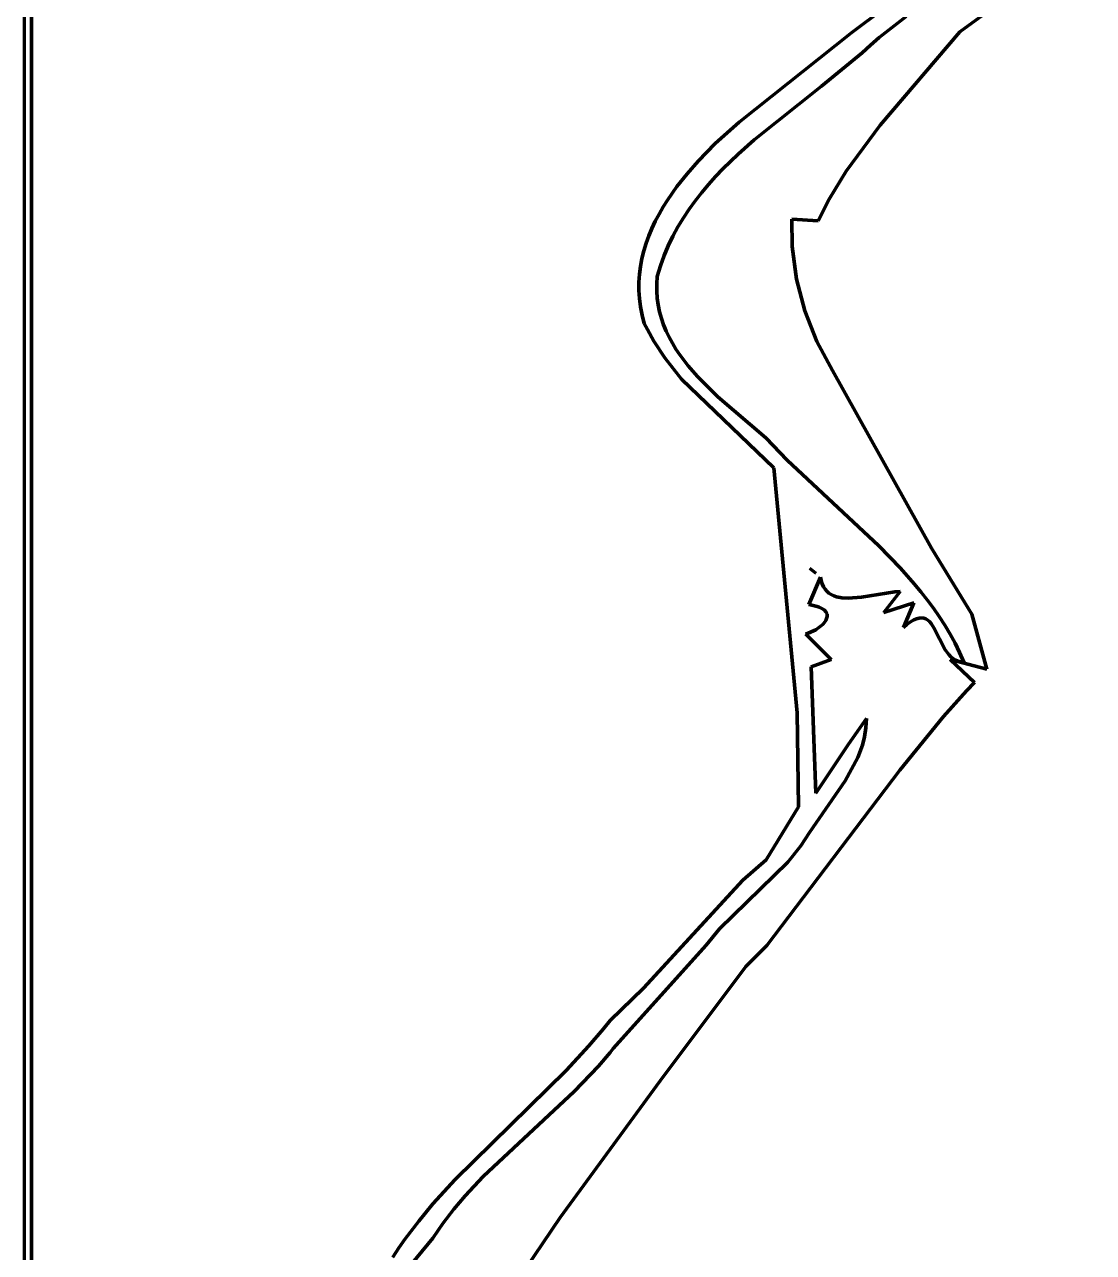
# Model space of a CAD drawing. Header units: millimetres. Extents: x 0 to 4.76, y 0 to 6.67.
# Drawn here: x 0 to 1.233, y 3.54 to 4.956 of the extents above; entities that cross this region are included whole.
import ezdxf

# ---------------------------------------------------------------- set-up
doc = ezdxf.new("R2010")
doc.units = ezdxf.units.MM
doc.layers.add('color#010101ff', color=7, linetype='CONTINUOUS', lineweight=100)
doc.layers.add('color#fefefeff', color=7, linetype='CONTINUOUS', lineweight=100)

msp = doc.modelspace()

# ---------------------------------------------------------------- linework, layer by layer
at = {"layer": 'color#010101ff'}
for p, q in [((0, 0), (0, 6.6667)), ((0.0079, 6.6587), (0.008, 0.0083)), ((1.0789, 4.9474), (1.233, 5.0597)), ((0.9543, 4.9466), (0.9908, 4.9738)), ((1.0168, 4.9649), (0.996, 4.949)), ((0.8242, 4.8433), (0.9543, 4.9466)), ((0.996, 4.949), (0.9859, 4.9407)), ((0.9871, 4.8396), (1.0789, 4.9474)), ((0.9759, 4.932), (0.9662, 4.9231)), ((0.9859, 4.9407), (0.9759, 4.932)), ((0.9662, 4.9231), (0.9191, 4.8845)), ((0.9191, 4.8845), (0.8415, 4.8227)), ((0.7968, 4.8186), (0.8242, 4.8433)), ((0.9479, 4.7866), (0.9871, 4.8396)), ((0.7769, 4.7982), (0.7968, 4.8186)), ((0.8415, 4.8227), (0.8231, 4.8063)), ((0.8231, 4.8063), (0.8056, 4.7893)), ((0.7643, 4.7838), (0.7769, 4.7982)), ((0.8056, 4.7893), (0.7971, 4.7805)), ((0.9283, 4.7546), (0.9479, 4.7866)), ((0.7525, 4.7689), (0.7643, 4.7838)), ((0.789, 4.7715), (0.7812, 4.7622)), ((0.7971, 4.7805), (0.789, 4.7715)), ((0.7416, 4.7533), (0.7525, 4.7689)), ((0.7812, 4.7622), (0.7738, 4.7527)), ((0.732, 4.7372), (0.7366, 4.7454)), ((0.7366, 4.7454), (0.7416, 4.7533)), ((0.7667, 4.7429), (0.76, 4.7328)), ((0.7738, 4.7527), (0.7667, 4.7429)), ((0.9154, 4.7295), (0.9283, 4.7546)), ((0.7237, 4.7206), (0.7276, 4.729)), ((0.7276, 4.729), (0.732, 4.7372)), ((0.76, 4.7328), (0.7537, 4.7225)), ((0.8856, 4.6997), (0.885, 4.7313)), ((0.885, 4.7313), (0.9154, 4.7295)), ((0.7202, 4.7121), (0.7237, 4.7206)), ((0.7537, 4.7225), (0.7479, 4.7118)), ((0.7144, 4.6947), (0.717, 4.7035)), ((0.717, 4.7035), (0.7202, 4.7121)), ((0.7426, 4.7007), (0.7378, 4.6893)), ((0.7479, 4.7118), (0.7426, 4.7007)), ((0.7105, 4.6769), (0.7122, 4.6859)), ((0.7122, 4.6859), (0.7144, 4.6947)), ((0.7378, 4.6893), (0.7335, 4.6775)), ((0.8905, 4.6621), (0.8856, 4.6997)), ((0.7093, 4.6678), (0.7105, 4.6769)), ((0.7335, 4.6775), (0.7298, 4.6654)), ((0.7087, 4.6586), (0.7093, 4.6678)), ((0.7087, 4.6493), (0.7087, 4.6586)), ((0.7298, 4.6654), (0.7292, 4.6568)), ((0.9, 4.6255), (0.8905, 4.6621)), ((0.7093, 4.6399), (0.7087, 4.6493)), ((0.7292, 4.6568), (0.7292, 4.6485)), ((0.7292, 4.6485), (0.7298, 4.6404)), ((0.7105, 4.6304), (0.7093, 4.6399)), ((0.7123, 4.6208), (0.7105, 4.6304)), ((0.7298, 4.6404), (0.7309, 4.6324)), ((0.7309, 4.6324), (0.7325, 4.6246)), ((0.7149, 4.6111), (0.7123, 4.6208)), ((0.7325, 4.6246), (0.7346, 4.617)), ((0.7346, 4.617), (0.7372, 4.6096)), ((0.9139, 4.5903), (0.9, 4.6255)), ((0.7184, 4.6042), (0.7149, 4.6111)), ((0.726, 4.5906), (0.7184, 4.6042)), ((0.7372, 4.6096), (0.7401, 4.6024)), ((0.7401, 4.6024), (0.7435, 4.5953)), ((0.7387, 4.5713), (0.726, 4.5906)), ((0.7435, 4.5953), (0.7473, 4.5884)), ((0.7473, 4.5884), (0.7514, 4.5816)), ((0.932, 4.557), (0.9139, 4.5903)), ((0.7514, 4.5816), (0.7558, 4.575)), ((0.7558, 4.575), (0.7655, 4.5621)), ((0.7578, 4.5469), (0.7387, 4.5713)), ((0.7655, 4.5621), (0.7762, 4.5498)), ((0.8642, 4.4446), (0.7578, 4.5469)), ((0.7762, 4.5498), (0.7996, 4.5265)), ((1.0462, 4.3521), (0.932, 4.557)), ((0.7996, 4.5265), (0.855, 4.4793)), ((0.855, 4.4793), (0.8797, 4.4536)), ((0.8797, 4.4536), (0.9853, 4.3546)), ((0.8914, 4.1621), (0.8642, 4.4446)), ((0.9853, 4.3546), (1.0104, 4.3288)), ((1.0927, 4.2758), (1.0462, 4.3521)), ((0.918, 4.3187), (0.9047, 4.2871)), ((0.9059, 4.3287), (0.9069, 4.328)), ((0.9128, 4.3233), (0.9059, 4.3287)), ((0.9069, 4.328), (0.9128, 4.3233)), ((0.9189, 4.3146), (0.918, 4.3187)), ((1.0104, 4.3288), (1.0263, 4.311)), ((0.9201, 4.3109), (0.9189, 4.3146)), ((0.9216, 4.3076), (0.9201, 4.3109)), ((0.9235, 4.3048), (0.9216, 4.3076)), ((0.9256, 4.3024), (0.9235, 4.3048)), ((1.0263, 4.311), (1.0339, 4.3018)), ((0.9279, 4.3003), (0.9256, 4.3024)), ((0.9305, 4.2986), (0.9279, 4.3003)), ((0.9334, 4.2972), (0.9305, 4.2986)), ((0.9364, 4.2961), (0.9334, 4.2972)), ((0.9429, 4.2948), (0.9364, 4.2961)), ((0.9501, 4.2943), (0.9429, 4.2948)), ((0.9655, 4.2955), (0.9501, 4.2943)), ((1.0037, 4.3018), (0.9655, 4.2955)), ((0.9911, 4.2779), (1.0101, 4.3021)), ((1.0101, 4.3021), (1.0037, 4.3018)), ((1.0339, 4.3018), (1.0412, 4.2925)), ((1.0412, 4.2925), (1.0483, 4.2829)), ((0.9047, 4.2871), (0.9082, 4.2865)), ((0.9082, 4.2865), (0.9113, 4.2857)), ((0.9113, 4.2857), (0.9141, 4.2849)), ((0.9141, 4.2849), (0.9166, 4.284)), ((0.9166, 4.284), (0.9188, 4.283)), ((0.9188, 4.283), (0.9222, 4.2808)), ((0.9222, 4.2808), (0.9245, 4.2784)), ((0.9245, 4.2784), (0.9257, 4.2758)), ((0.9257, 4.2758), (0.9258, 4.2731)), ((1.0257, 4.289), (0.9911, 4.2779)), ((1.0137, 4.2606), (1.0257, 4.289)), ((1.0483, 4.2829), (1.055, 4.2732)), ((1.1099, 4.2126), (1.0927, 4.2758)), ((0.9212, 4.2646), (0.9127, 4.258)), ((0.9244, 4.2688), (0.9212, 4.2646)), ((0.9258, 4.2731), (0.9244, 4.2688)), ((1.018, 4.2643), (1.0137, 4.2606)), ((1.022, 4.2672), (1.018, 4.2643)), ((1.0256, 4.2693), (1.022, 4.2672)), ((1.0289, 4.2707), (1.0256, 4.2693)), ((1.032, 4.2715), (1.0289, 4.2707)), ((1.0347, 4.2717), (1.032, 4.2715)), ((1.0373, 4.2713), (1.0347, 4.2717)), ((1.0396, 4.2704), (1.0373, 4.2713)), ((1.0418, 4.2691), (1.0396, 4.2704)), ((1.0438, 4.2673), (1.0418, 4.2691)), ((1.0456, 4.2652), (1.0438, 4.2673)), ((1.049, 4.2601), (1.0456, 4.2652)), ((1.055, 4.2732), (1.0614, 4.2632)), ((1.0614, 4.2632), (1.0675, 4.2529)), ((0.9127, 4.258), (0.9011, 4.2528)), ((0.9011, 4.2528), (0.9303, 4.2237)), ((1.0621, 4.2349), (1.049, 4.2601)), ((1.0675, 4.2529), (1.0733, 4.2424)), ((1.0662, 4.2293), (1.0621, 4.2349)), ((1.0733, 4.2424), (1.0786, 4.2317)), ((0.9303, 4.2237), (0.9075, 4.2154)), ((1.0685, 4.2269), (1.0662, 4.2293)), ((1.0959, 4.1973), (1.0675, 4.2237)), ((1.0675, 4.2237), (1.1099, 4.2126)), ((1.071, 4.2248), (1.0685, 4.2269)), ((1.0737, 4.2231), (1.071, 4.2248)), ((1.0767, 4.2218), (1.0737, 4.2231)), ((1.08, 4.2209), (1.0767, 4.2218)), ((1.0786, 4.2317), (1.0835, 4.2206)), ((1.0835, 4.2206), (1.08, 4.2209)), ((0.9075, 4.2154), (0.9126, 4.0694)), ((1.0867, 4.1876), (1.0959, 4.1973)), ((1.0599, 4.158), (1.0867, 4.1876)), ((0.8929, 4.0539), (0.8914, 4.1621)), ((0.9505, 4.126), (0.971, 4.1555)), ((0.971, 4.1555), (0.9705, 4.1449)), ((1.0095, 4.096), (1.0599, 4.158)), ((0.969, 4.1347), (0.9665, 4.1249)), ((0.9705, 4.1449), (0.969, 4.1347)), ((0.9126, 4.0694), (0.9505, 4.126)), ((0.9665, 4.1249), (0.9612, 4.1107)), ((0.9612, 4.1107), (0.9464, 4.0838)), ((0.8564, 3.8941), (1.0095, 4.096)), ((0.9464, 4.0838), (0.9054, 4.0244)), ((0.8554, 3.9926), (0.8929, 4.0539)), ((0.9054, 4.0244), (0.8955, 4.0088)), ((0.8955, 4.0088), (0.8803, 3.9899)), ((0.8285, 3.9691), (0.8554, 3.9926)), ((0.8803, 3.9899), (0.8017, 3.9132)), ((0.7138, 3.8446), (0.8285, 3.9691)), ((0.8017, 3.9132), (0.7861, 3.8944)), ((0.7861, 3.8944), (0.6789, 3.7752)), ((0.8319, 3.8698), (0.8564, 3.8941)), ((0.733, 3.7378), (0.8319, 3.8698)), ((0.6754, 3.8074), (0.7138, 3.8446)), ((0.6508, 3.7781), (0.6673, 3.7975)), ((0.6673, 3.7975), (0.6754, 3.8074)), ((0.6247, 3.75), (0.6508, 3.7781)), ((0.6754, 3.7706), (0.6621, 3.755)), ((0.6789, 3.7752), (0.6754, 3.7706)), ((0.6621, 3.755), (0.6339, 3.7255)), ((0.4968, 3.6243), (0.6247, 3.75)), ((0.618, 3.5803), (0.733, 3.7378)), ((0.6339, 3.7255), (0.5291, 3.6277)), ((0.471, 3.596), (0.4968, 3.6243)), ((0.5291, 3.6277), (0.5081, 3.6054)), ((0.4547, 3.5763), (0.471, 3.596)), ((0.5081, 3.6054), (0.495, 3.5898)), ((0.495, 3.5898), (0.4826, 3.5735)), ((0.4392, 3.5559), (0.4547, 3.5763)), ((0.4826, 3.5735), (0.4767, 3.565)), ((0.5684, 3.5069), (0.618, 3.5803)), ((0.4711, 3.5564), (0.3455, 3.4058)), ((0.4318, 3.5454), (0.4392, 3.5559)), ((0.4767, 3.565), (0.4711, 3.5564)), ((0.4247, 3.5346), (0.4318, 3.5454))]:
    msp.add_line(p, q, dxfattribs=at)
at = {"layer": 'color#fefefeff'}
for p, q in [((0.008, 0.0083), (0.0079, 6.6587)), ((1.233, 5.0597), (1.0789, 4.9474)), ((0.9908, 4.9738), (0.9543, 4.9466)), ((0.996, 4.949), (1.0168, 4.9649)), ((0.9543, 4.9466), (0.8242, 4.8433)), ((0.9859, 4.9407), (0.996, 4.949)), ((1.0789, 4.9474), (0.9871, 4.8396)), ((0.9662, 4.9231), (0.9759, 4.932)), ((0.9759, 4.932), (0.9859, 4.9407)), ((0.9191, 4.8845), (0.9662, 4.9231)), ((0.8415, 4.8227), (0.9191, 4.8845)), ((0.8242, 4.8433), (0.7968, 4.8186)), ((0.9871, 4.8396), (0.9479, 4.7866)), ((0.7968, 4.8186), (0.7769, 4.7982)), ((0.8231, 4.8063), (0.8415, 4.8227)), ((0.8056, 4.7893), (0.8231, 4.8063)), ((0.7769, 4.7982), (0.7643, 4.7838)), ((0.7971, 4.7805), (0.8056, 4.7893)), ((0.9479, 4.7866), (0.9283, 4.7546)), ((0.7643, 4.7838), (0.7525, 4.7689)), ((0.7812, 4.7622), (0.789, 4.7715)), ((0.789, 4.7715), (0.7971, 4.7805)), ((0.7525, 4.7689), (0.7416, 4.7533)), ((0.7738, 4.7527), (0.7812, 4.7622)), ((0.7366, 4.7454), (0.732, 4.7372)), ((0.7416, 4.7533), (0.7366, 4.7454)), ((0.76, 4.7328), (0.7667, 4.7429)), ((0.7667, 4.7429), (0.7738, 4.7527)), ((0.9283, 4.7546), (0.9154, 4.7295)), ((0.7276, 4.729), (0.7237, 4.7206)), ((0.732, 4.7372), (0.7276, 4.729)), ((0.7537, 4.7225), (0.76, 4.7328)), ((0.9154, 4.7295), (0.885, 4.7313)), ((0.885, 4.7313), (0.8856, 4.6997)), ((0.7237, 4.7206), (0.7202, 4.7121)), ((0.7479, 4.7118), (0.7537, 4.7225)), ((0.717, 4.7035), (0.7144, 4.6947)), ((0.7202, 4.7121), (0.717, 4.7035)), ((0.7378, 4.6893), (0.7426, 4.7007)), ((0.7426, 4.7007), (0.7479, 4.7118)), ((0.7122, 4.6859), (0.7105, 4.6769)), ((0.7144, 4.6947), (0.7122, 4.6859)), ((0.7335, 4.6775), (0.7378, 4.6893)), ((0.8856, 4.6997), (0.8905, 4.6621)), ((0.7105, 4.6769), (0.7093, 4.6678)), ((0.7298, 4.6654), (0.7335, 4.6775)), ((0.7093, 4.6678), (0.7087, 4.6586)), ((0.7087, 4.6586), (0.7087, 4.6493)), ((0.7292, 4.6568), (0.7298, 4.6654)), ((0.8905, 4.6621), (0.9, 4.6255)), ((0.7087, 4.6493), (0.7093, 4.6399)), ((0.7292, 4.6485), (0.7292, 4.6568)), ((0.7298, 4.6404), (0.7292, 4.6485)), ((0.7093, 4.6399), (0.7105, 4.6304)), ((0.7105, 4.6304), (0.7123, 4.6208)), ((0.7309, 4.6324), (0.7298, 4.6404)), ((0.7325, 4.6246), (0.7309, 4.6324)), ((0.7123, 4.6208), (0.7149, 4.6111)), ((0.7346, 4.617), (0.7325, 4.6246)), ((0.7372, 4.6096), (0.7346, 4.617)), ((0.9, 4.6255), (0.9139, 4.5903)), ((0.7149, 4.6111), (0.7184, 4.6042)), ((0.7184, 4.6042), (0.726, 4.5906)), ((0.7401, 4.6024), (0.7372, 4.6096)), ((0.7435, 4.5953), (0.7401, 4.6024)), ((0.726, 4.5906), (0.7387, 4.5713)), ((0.7473, 4.5884), (0.7435, 4.5953)), ((0.7514, 4.5816), (0.7473, 4.5884)), ((0.9139, 4.5903), (0.932, 4.557)), ((0.7558, 4.575), (0.7514, 4.5816)), ((0.7655, 4.5621), (0.7558, 4.575)), ((0.7387, 4.5713), (0.7578, 4.5469)), ((0.7762, 4.5498), (0.7655, 4.5621)), ((0.7578, 4.5469), (0.8642, 4.4446)), ((0.7996, 4.5265), (0.7762, 4.5498)), ((0.932, 4.557), (1.0462, 4.3521)), ((0.855, 4.4793), (0.7996, 4.5265)), ((0.8797, 4.4536), (0.855, 4.4793)), ((0.9853, 4.3546), (0.8797, 4.4536)), ((0.8642, 4.4446), (0.8914, 4.1621)), ((1.0104, 4.3288), (0.9853, 4.3546)), ((1.0462, 4.3521), (1.0927, 4.2758)), ((0.9047, 4.2871), (0.918, 4.3187)), ((0.9059, 4.3287), (0.9128, 4.3233)), ((0.9069, 4.328), (0.9059, 4.3287)), ((0.9128, 4.3233), (0.9069, 4.328)), ((0.918, 4.3187), (0.9189, 4.3146)), ((1.0263, 4.311), (1.0104, 4.3288)), ((0.9189, 4.3146), (0.9201, 4.3109)), ((0.9201, 4.3109), (0.9216, 4.3076)), ((0.9216, 4.3076), (0.9235, 4.3048)), ((0.9235, 4.3048), (0.9256, 4.3024)), ((1.0339, 4.3018), (1.0263, 4.311)), ((0.9256, 4.3024), (0.9279, 4.3003)), ((0.9279, 4.3003), (0.9305, 4.2986)), ((0.9305, 4.2986), (0.9334, 4.2972)), ((0.9334, 4.2972), (0.9364, 4.2961)), ((0.9364, 4.2961), (0.9429, 4.2948)), ((0.9429, 4.2948), (0.9501, 4.2943)), ((0.9501, 4.2943), (0.9655, 4.2955)), ((0.9655, 4.2955), (1.0037, 4.3018)), ((1.0101, 4.3021), (0.9911, 4.2779)), ((1.0037, 4.3018), (1.0101, 4.3021)), ((1.0412, 4.2925), (1.0339, 4.3018)), ((1.0483, 4.2829), (1.0412, 4.2925)), ((0.9082, 4.2865), (0.9047, 4.2871)), ((0.9113, 4.2857), (0.9082, 4.2865)), ((0.9141, 4.2849), (0.9113, 4.2857)), ((0.9166, 4.284), (0.9141, 4.2849)), ((0.9188, 4.283), (0.9166, 4.284)), ((0.9222, 4.2808), (0.9188, 4.283)), ((0.9245, 4.2784), (0.9222, 4.2808)), ((0.9257, 4.2758), (0.9245, 4.2784)), ((0.9258, 4.2731), (0.9257, 4.2758)), ((0.9911, 4.2779), (1.0257, 4.289)), ((1.0257, 4.289), (1.0137, 4.2606)), ((1.055, 4.2732), (1.0483, 4.2829)), ((1.0927, 4.2758), (1.1099, 4.2126)), ((0.9127, 4.258), (0.9212, 4.2646)), ((0.9212, 4.2646), (0.9244, 4.2688)), ((0.9244, 4.2688), (0.9258, 4.2731)), ((1.0137, 4.2606), (1.018, 4.2643)), ((1.018, 4.2643), (1.022, 4.2672)), ((1.022, 4.2672), (1.0256, 4.2693)), ((1.0256, 4.2693), (1.0289, 4.2707)), ((1.0289, 4.2707), (1.032, 4.2715)), ((1.032, 4.2715), (1.0347, 4.2717)), ((1.0347, 4.2717), (1.0373, 4.2713)), ((1.0373, 4.2713), (1.0396, 4.2704)), ((1.0396, 4.2704), (1.0418, 4.2691)), ((1.0418, 4.2691), (1.0438, 4.2673)), ((1.0438, 4.2673), (1.0456, 4.2652)), ((1.0456, 4.2652), (1.049, 4.2601)), ((1.0614, 4.2632), (1.055, 4.2732)), ((1.0675, 4.2529), (1.0614, 4.2632)), ((0.9011, 4.2528), (0.9127, 4.258)), ((0.9303, 4.2237), (0.9011, 4.2528)), ((1.049, 4.2601), (1.0621, 4.2349)), ((1.0733, 4.2424), (1.0675, 4.2529)), ((1.0621, 4.2349), (1.0662, 4.2293)), ((1.0786, 4.2317), (1.0733, 4.2424)), ((0.9075, 4.2154), (0.9303, 4.2237)), ((1.0662, 4.2293), (1.0685, 4.2269)), ((1.1099, 4.2126), (1.0675, 4.2237)), ((1.0675, 4.2237), (1.0959, 4.1973)), ((1.0685, 4.2269), (1.071, 4.2248)), ((1.071, 4.2248), (1.0737, 4.2231)), ((1.0737, 4.2231), (1.0767, 4.2218)), ((1.0767, 4.2218), (1.08, 4.2209)), ((1.0835, 4.2206), (1.0786, 4.2317)), ((1.08, 4.2209), (1.0835, 4.2206)), ((0.9126, 4.0694), (0.9075, 4.2154)), ((1.0959, 4.1973), (1.0867, 4.1876)), ((1.0867, 4.1876), (1.0599, 4.158)), ((0.8914, 4.1621), (0.8929, 4.0539)), ((0.971, 4.1555), (0.9505, 4.126)), ((0.9705, 4.1449), (0.971, 4.1555)), ((1.0599, 4.158), (1.0095, 4.096)), ((0.9665, 4.1249), (0.969, 4.1347)), ((0.969, 4.1347), (0.9705, 4.1449)), ((0.9505, 4.126), (0.9126, 4.0694)), ((0.9612, 4.1107), (0.9665, 4.1249)), ((0.9464, 4.0838), (0.9612, 4.1107)), ((1.0095, 4.096), (0.8564, 3.8941)), ((0.9054, 4.0244), (0.9464, 4.0838)), ((0.8929, 4.0539), (0.8554, 3.9926)), ((0.8955, 4.0088), (0.9054, 4.0244)), ((0.8803, 3.9899), (0.8955, 4.0088)), ((0.8554, 3.9926), (0.8285, 3.9691)), ((0.8017, 3.9132), (0.8803, 3.9899)), ((0.8285, 3.9691), (0.7138, 3.8446)), ((0.7861, 3.8944), (0.8017, 3.9132)), ((0.6789, 3.7752), (0.7861, 3.8944)), ((0.8564, 3.8941), (0.8319, 3.8698)), ((0.8319, 3.8698), (0.733, 3.7378)), ((0.7138, 3.8446), (0.6754, 3.8074)), ((0.6673, 3.7975), (0.6508, 3.7781)), ((0.6754, 3.8074), (0.6673, 3.7975)), ((0.6508, 3.7781), (0.6247, 3.75)), ((0.6621, 3.755), (0.6754, 3.7706)), ((0.6754, 3.7706), (0.6789, 3.7752)), ((0.6339, 3.7255), (0.6621, 3.755)), ((0.6247, 3.75), (0.4968, 3.6243)), ((0.733, 3.7378), (0.618, 3.5803)), ((0.5291, 3.6277), (0.6339, 3.7255)), ((0.4968, 3.6243), (0.471, 3.596)), ((0.5081, 3.6054), (0.5291, 3.6277)), ((0.471, 3.596), (0.4547, 3.5763)), ((0.495, 3.5898), (0.5081, 3.6054)), ((0.4826, 3.5735), (0.495, 3.5898)), ((0.4547, 3.5763), (0.4392, 3.5559)), ((0.4767, 3.565), (0.4826, 3.5735)), ((0.618, 3.5803), (0.5684, 3.5069)), ((0.3455, 3.4058), (0.4711, 3.5564)), ((0.4392, 3.5559), (0.4318, 3.5454)), ((0.4711, 3.5564), (0.4767, 3.565)), ((0.4318, 3.5454), (0.4247, 3.5346))]:
    msp.add_line(p, q, dxfattribs=at)

doc.saveas('drawing.dxf')
